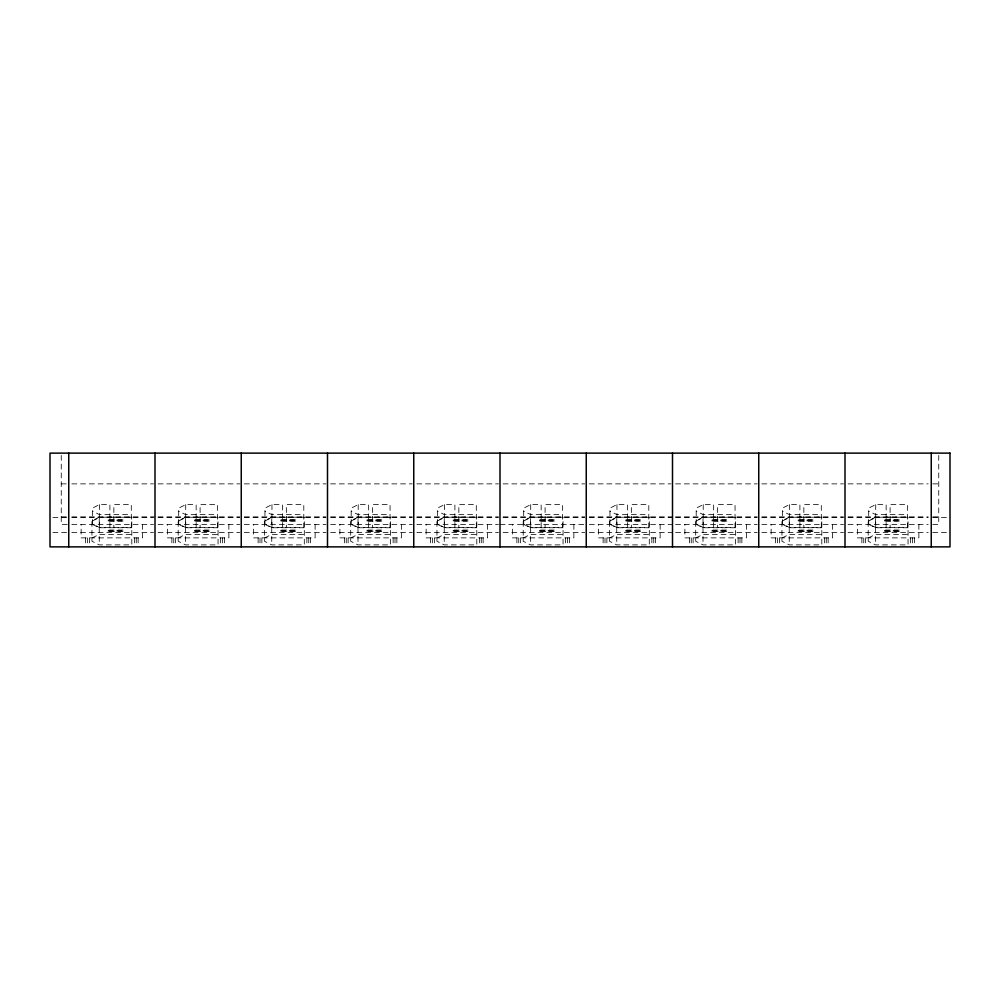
<?xml version="1.0" encoding="UTF-8"?>
<svg xmlns="http://www.w3.org/2000/svg" width="1000" height="1000" viewBox="0 0 1000 1000"><rect width="100%" height="100%" fill="white"/><g stroke="black" fill="none" stroke-linecap="round" stroke-linejoin="round"><path stroke-width="0.75" stroke-dasharray="5 3.75" d="M109.9 527.5L109.9 504.613L99.462 504.613L92.45 508.125L92.45 524L99.462 527.5L131.3 527.5L131.3 504.613L113.85 504.613L113.85 527.5M99.25 517.225L91.95 520.875L91.95 541.25L99.25 544.9L131.8 544.9L131.8 517.225L99.25 517.225L99.25 544.9M92.45 520.988L99.462 517.475M91.95 538.025L99.25 534.375L131.8 534.375M196.15 527.5L196.15 504.613L185.712 504.613L178.7 508.125L178.7 524L185.712 527.5L217.55 527.5L217.55 504.613L200.1 504.613L200.1 527.5M185.5 517.225L178.2 520.875L178.2 541.25L185.5 544.9L218.05 544.9L218.05 517.225L185.5 517.225L185.5 544.9M178.7 520.988L185.712 517.475M178.2 538.025L185.5 534.375L218.05 534.375M282.4 527.5L282.4 504.613L271.962 504.613L264.95 508.125L264.95 524L271.962 527.5L303.8 527.5L303.8 504.613L286.35 504.613L286.35 527.5M271.75 517.225L264.45 520.875L264.45 541.25L271.75 544.9L304.3 544.9L304.3 517.225L271.75 517.225L271.75 544.9M264.95 520.988L271.962 517.475M264.45 538.025L271.75 534.375L304.3 534.375M368.65 527.5L368.65 504.613L358.212 504.613L351.2 508.125L351.2 524L358.212 527.5L390.05 527.5L390.05 504.613L372.6 504.613L372.6 527.5M358 517.225L350.7 520.875L350.7 541.25L358 544.9L390.55 544.9L390.55 517.225L358 517.225L358 544.9M351.2 520.988L358.212 517.475M350.7 538.025L358 534.375L390.55 534.375M454.9 527.5L454.9 504.613L444.462 504.613L437.45 508.125L437.45 524L444.462 527.5L476.3 527.5L476.3 504.613L458.85 504.613L458.85 527.5M444.25 517.225L436.95 520.875L436.95 541.25L444.25 544.9L476.8 544.9L476.8 517.225L444.25 517.225L444.25 544.9M437.45 520.988L444.462 517.475M436.95 538.025L444.25 534.375L476.8 534.375M541.15 527.5L541.15 504.613L530.712 504.613L523.7 508.125L523.7 524L530.712 527.5L562.55 527.5L562.55 504.613L545.1 504.613L545.1 527.5M530.5 517.225L523.2 520.875L523.2 541.25L530.5 544.9L563.05 544.9L563.05 517.225L530.5 517.225L530.5 544.9M523.7 520.988L530.712 517.475M523.2 538.025L530.5 534.375L563.05 534.375M627.4 527.5L627.4 504.613L616.962 504.613L609.95 508.125L609.95 524L616.962 527.5L648.8 527.5L648.8 504.613L631.35 504.613L631.35 527.5M616.75 517.225L609.45 520.875L609.45 541.25L616.75 544.9L649.3 544.9L649.3 517.225L616.75 517.225L616.75 544.9M609.95 520.988L616.962 517.475M609.45 538.025L616.75 534.375L649.3 534.375M713.65 527.5L713.65 504.613L703.213 504.613L696.2 508.125L696.2 524L703.213 527.5L735.05 527.5L735.05 504.613L717.6 504.613L717.6 527.5M703 517.225L695.7 520.875L695.7 541.25L703 544.9L735.55 544.9L735.55 517.225L703 517.225L703 544.9M696.2 520.988L703.213 517.475M695.7 538.025L703 534.375L735.55 534.375M799.9 527.5L799.9 504.613L789.463 504.613L782.45 508.125L782.45 524L789.463 527.5L821.3 527.5L821.3 504.613L803.85 504.613L803.85 527.5M789.25 517.225L781.95 520.875L781.95 541.25L789.25 544.9L821.8 544.9L821.8 517.225L789.25 517.225L789.25 544.9M782.45 520.988L789.463 517.475M781.95 538.025L789.25 534.375L821.8 534.375M886.15 527.5L886.15 504.613L875.713 504.613L868.7 508.125L868.7 524L875.713 527.5L907.55 527.5L907.55 504.613L890.1 504.613L890.1 527.5M875.5 517.225L868.2 520.875L868.2 541.25L875.5 544.9L908.05 544.9L908.05 517.225L875.5 517.225L875.5 544.9M868.7 520.988L875.713 517.475M868.2 538.025L875.5 534.375L908.05 534.375M61.25 483.875L67.25 483.875M71.825 483.875L153.463 483.875M158.075 483.875L239.713 483.875M244.325 483.875L325.962 483.875M330.575 483.875L412.212 483.875M416.825 483.875L498.462 483.875M503.075 483.875L584.712 483.875M589.325 483.875L670.962 483.875M675.575 483.875L757.212 483.875M761.825 483.875L843.462 483.875M848.075 483.875L928.175 483.875M932.75 483.875L938.75 483.875M109.9 514.637L99.462 514.637L92.45 511.138M113.85 514.637L131.3 514.637M196.15 514.637L185.712 514.637L178.7 511.138M200.1 514.637L217.55 514.637M282.4 514.637L271.962 514.637L264.95 511.138M286.35 514.637L303.8 514.637M368.65 514.637L358.212 514.637L351.2 511.138M372.6 514.637L390.05 514.637M454.9 514.637L444.462 514.637L437.45 511.138M458.85 514.637L476.3 514.637M541.15 514.637L530.712 514.637L523.7 511.138M545.1 514.637L562.55 514.637M627.4 514.637L616.962 514.637L609.95 511.138M631.35 514.637L648.8 514.637M713.65 514.637L703.213 514.637L696.2 511.138M717.6 514.637L735.05 514.637M799.9 514.637L789.463 514.637L782.45 511.138M803.85 514.637L821.3 514.637M886.15 514.637L875.713 514.637L868.7 511.138M890.1 514.637L907.55 514.637M61.25 516.862L67.25 516.862M71.825 516.862L155 516.862M158.075 516.862L239.713 516.862M244.325 516.862L325.962 516.862M330.575 516.862L412.212 516.862M416.825 516.862L498.462 516.862M503.075 516.862L584.712 516.862M589.325 516.862L672.5 516.862M675.575 516.862L757.212 516.862M761.825 516.862L843.462 516.862M848.075 516.862L928.175 516.862M932.75 516.862L938.75 516.862M52.888 517.4L67.312 517.4M71.825 517.4L153.463 517.4M158.075 517.4L239.713 517.4M244.325 517.4L325.962 517.4M330.575 517.4L412.212 517.4M416.825 517.4L498.462 517.4M503.075 517.4L584.712 517.4M589.325 517.4L672.5 517.4M675.575 517.4L757.212 517.4M761.825 517.4L843.462 517.4M848.075 517.4L928.175 517.4M932.688 517.4L948.562 517.4M108.1 520.05L122.95 520.05M194.35 520.05L209.2 520.05M280.6 520.05L295.45 520.05M366.85 520.05L381.7 520.05M453.1 520.05L467.95 520.05M539.35 520.05L554.2 520.05M625.6 520.05L640.45 520.05M711.85 520.05L726.7 520.05M798.1 520.05L812.95 520.05M884.35 520.05L899.2 520.05M108.1 520.875L122.95 520.875M194.35 520.875L209.2 520.875M280.6 520.875L295.45 520.875M366.85 520.875L381.7 520.875M453.1 520.875L467.95 520.875M539.35 520.875L554.2 520.875M625.6 520.875L640.45 520.875M711.85 520.875L726.7 520.875M798.1 520.875L812.95 520.875M884.35 520.875L899.2 520.875M67.25 524.375L61.25 524.375L61.25 454.663M71.825 524.375L153.463 524.375M158.075 524.375L239.713 524.375M244.325 524.375L325.962 524.375M330.575 524.375L412.212 524.375M416.825 524.375L498.462 524.375M500 524.375L584.712 524.375M589.325 524.375L672.5 524.375M675.575 524.375L757.212 524.375M761.825 524.375L843.462 524.375M848.075 524.375L928.175 524.375M932.75 524.375L938.75 524.375L938.75 454.663M131.8 527.75L99.25 527.75L91.95 524.1M218.05 527.75L185.5 527.75L178.2 524.1M304.3 527.75L271.75 527.75L264.45 524.1M390.55 527.75L358 527.75L350.7 524.1M476.8 527.75L444.25 527.75L436.95 524.1M563.05 527.75L530.5 527.75L523.2 524.1M649.3 527.75L616.75 527.75L609.45 524.1M735.55 527.75L703 527.75L695.7 524.1M821.8 527.75L789.25 527.75L781.95 524.1M908.05 527.75L875.5 527.75L868.2 524.1M108.1 530.325L122.95 530.325M194.35 530.325L209.2 530.325M280.6 530.325L295.45 530.325M366.85 530.325L381.7 530.325M453.1 530.325L467.95 530.325M539.35 530.325L554.2 530.325M625.6 530.325L640.45 530.325M711.85 530.325L726.7 530.325M798.1 530.325L812.95 530.325M884.35 530.325L899.2 530.325M108.1 531.15L122.95 531.15M194.35 531.15L209.2 531.15M280.6 531.15L295.45 531.15M366.85 531.15L381.7 531.15M453.1 531.15L467.95 531.15M539.35 531.15L554.2 531.15M625.6 531.15L640.45 531.15M711.85 531.15L726.7 531.15M798.1 531.15L812.95 531.15M884.35 531.15L899.2 531.15M52.888 532.4L67.312 532.4M71.825 532.4L153.463 532.4M158.075 532.4L239.713 532.4M244.325 532.4L325.962 532.4M330.575 532.4L412.212 532.4M416.825 532.4L498.462 532.4M503.075 532.4L584.712 532.4M589.325 532.4L672.5 532.4M675.575 532.4L757.212 532.4M761.825 532.4L843.462 532.4M848.075 532.4L928.175 532.4M932.688 532.4L948.562 532.4M918.875 524.375L918.875 537.875L857.375 537.875L857.375 524.375M914.375 537.875L914.375 545.375M912.5 537.875L912.5 545.375M910.625 537.875L910.625 545.375M875.713 504.613L875.713 527.5M865.625 537.875L865.625 545.375M863.75 537.875L863.75 545.375M861.875 537.875L861.875 545.375M832.625 524.375L832.625 537.875L771.125 537.875L771.125 524.375M828.125 537.875L828.125 545.375M826.25 537.875L826.25 545.375M824.375 537.875L824.375 545.375M789.463 504.613L789.463 527.5M779.375 537.875L779.375 545.375M777.5 537.875L777.5 545.375M775.625 537.875L775.625 545.375M746.375 524.375L746.375 537.875L684.875 537.875L684.875 524.375M741.875 537.875L741.875 545.375M740 537.875L740 545.375M738.125 537.875L738.125 545.375M703.213 504.613L703.213 527.5M693.125 537.875L693.125 545.375M691.25 537.875L691.25 545.375M689.375 537.875L689.375 545.375M660.125 524.375L660.125 537.875L598.625 537.875L598.625 524.375M655.625 537.875L655.625 545.375M653.75 537.875L653.75 545.375M651.875 537.875L651.875 545.375M616.962 504.613L616.962 527.5M606.875 537.875L606.875 545.375M605 537.875L605 545.375M603.125 537.875L603.125 545.375M573.875 524.375L573.875 537.875L512.375 537.875L512.375 524.375M569.375 537.875L569.375 545.375M567.5 537.875L567.5 545.375M565.625 537.875L565.625 545.375M530.712 504.613L530.712 527.5M520.625 537.875L520.625 545.375M518.75 537.875L518.75 545.375M516.875 537.875L516.875 545.375M487.625 524.375L487.625 537.875L426.125 537.875L426.125 524.375M483.125 537.875L483.125 545.375M481.25 537.875L481.25 545.375M479.375 537.875L479.375 545.375M444.462 504.613L444.462 527.5M434.375 537.875L434.375 545.375M432.5 537.875L432.5 545.375M430.625 537.875L430.625 545.375M401.375 524.375L401.375 537.875L339.875 537.875L339.875 524.375M396.875 537.875L396.875 545.375M395 537.875L395 545.375M393.125 537.875L393.125 545.375M358.212 504.613L358.212 527.5M348.125 537.875L348.125 545.375M346.25 537.875L346.25 545.375M344.375 537.875L344.375 545.375M315.125 524.375L315.125 537.875L253.625 537.875L253.625 524.375M310.625 537.875L310.625 545.375M308.75 537.875L308.75 545.375M306.875 537.875L306.875 545.375M271.962 504.613L271.962 527.5M261.875 537.875L261.875 545.375M260 537.875L260 545.375M258.125 537.875L258.125 545.375M228.875 524.375L228.875 537.875L167.375 537.875L167.375 524.375M224.375 537.875L224.375 545.375M222.5 537.875L222.5 545.375M220.625 537.875L220.625 545.375M185.712 504.613L185.712 527.5M175.625 537.875L175.625 545.375M173.75 537.875L173.75 545.375M171.875 537.875L171.875 545.375M142.625 524.375L142.625 537.875L81.125 537.875L81.125 524.375M138.125 537.875L138.125 545.375M136.25 537.875L136.25 545.375M134.375 537.875L134.375 545.375M99.462 504.613L99.462 527.5M89.375 537.875L89.375 545.375M87.5 537.875L87.5 545.375M85.625 537.875L85.625 545.375M122.95 519.8L108.1 519.8L108.1 521.125L122.95 521.125L122.95 519.8M209.2 519.8L194.35 519.8L194.35 521.125L209.2 521.125L209.2 519.8M295.45 519.8L280.6 519.8L280.6 521.125L295.45 521.125L295.45 519.8M381.7 519.8L366.85 519.8L366.85 521.125L381.7 521.125L381.7 519.8M467.95 519.8L453.1 519.8L453.1 521.125L467.95 521.125L467.95 519.8M554.2 519.8L539.35 519.8L539.35 521.125L554.2 521.125L554.2 519.8M640.45 519.8L625.6 519.8L625.6 521.125L640.45 521.125L640.45 519.8M726.7 519.8L711.85 519.8L711.85 521.125L726.7 521.125L726.7 519.8M812.95 519.8L798.1 519.8L798.1 521.125L812.95 521.125L812.95 519.8M899.2 519.8L884.35 519.8L884.35 521.125L899.2 521.125L899.2 519.8M122.95 530.075L108.1 530.075L108.1 531.388L122.95 531.388L122.95 530.075M209.2 530.075L194.35 530.075L194.35 531.388L209.2 531.388L209.2 530.075M295.45 530.075L280.6 530.075L280.6 531.388L295.45 531.388L295.45 530.075M381.7 530.075L366.85 530.075L366.85 531.388L381.7 531.388L381.7 530.075M467.95 530.075L453.1 530.075L453.1 531.388L467.95 531.388L467.95 530.075M554.2 530.075L539.35 530.075L539.35 531.388L554.2 531.388L554.2 530.075M640.45 530.075L625.6 530.075L625.6 531.388L640.45 531.388L640.45 530.075M726.7 530.075L711.85 530.075L711.85 531.388L726.7 531.388L726.7 530.075M812.95 530.075L798.1 530.075L798.1 531.388L812.95 531.388L812.95 530.075M899.2 530.075L884.35 530.075L884.35 531.388L899.2 531.388L899.2 530.075"/><path stroke-width="1.5" d="M931.25 453.125L931.25 546.875M845 453.125L845 546.875M758.75 453.125L758.75 546.875M672.5 453.125L672.5 546.875M586.25 453.125L586.25 546.875M500 453.125L500 546.875M413.75 453.125L413.75 546.875M327.5 453.125L327.5 546.875M241.25 453.125L241.25 546.875M155 453.125L155 546.875M68.75 453.125L68.75 546.875M950 453.125L50 453.125L50 546.875L950 546.875L950 453.125"/></g></svg>
